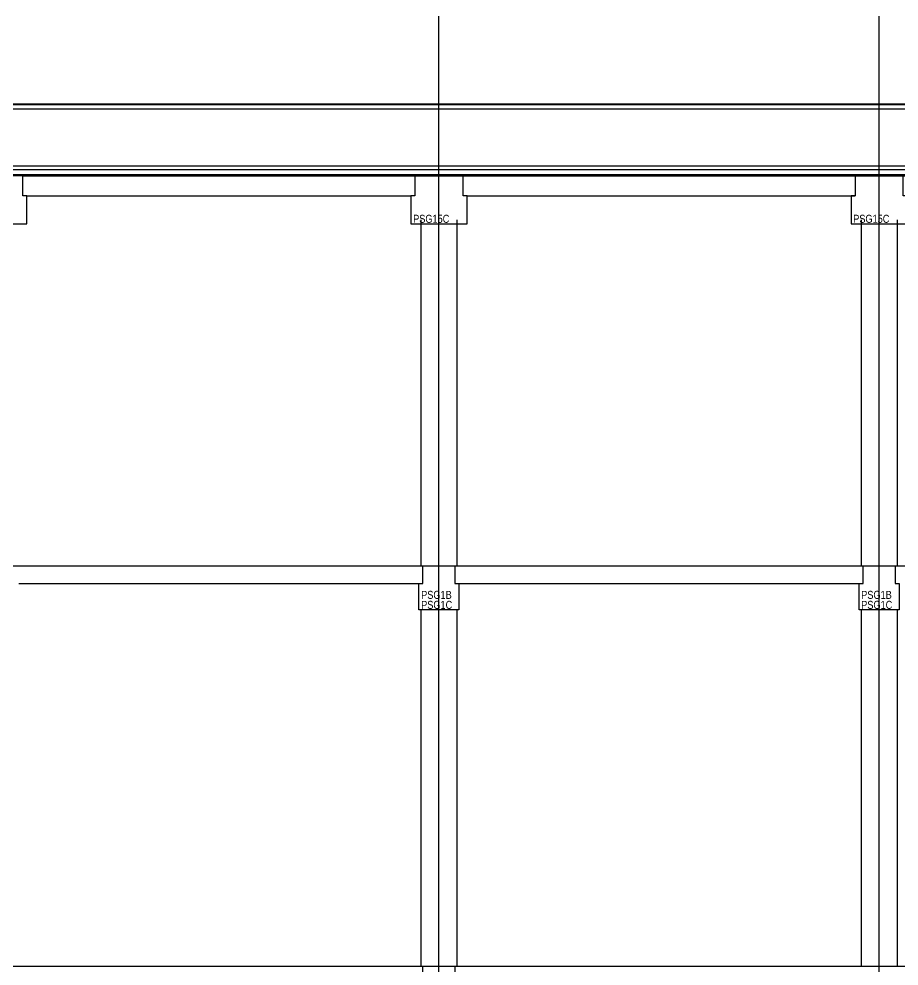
# Model space of a CAD drawing. Header units: millimetres. Extents: x 4754612 to 5801174, y 2368242 to 2777223.
# Drawn here: x 4963163 to 4985163, y 2597750 to 2621423 of the extents above; entities that cross this region are included whole.
import ezdxf
from ezdxf.enums import TextEntityAlignment as Align

# ---------------------------------------------------------------- set-up
doc = ezdxf.new("R2010")
doc.units = ezdxf.units.MM
doc.header["$LTSCALE"] = 1000
doc.linetypes.add('CEN', pattern=[6.2, 6, -0.1, 0, -0.1])
doc.linetypes.add('HIDDEN', pattern=[2, 1, -1])
doc.layers.get('DEFPOINTS').update_dxf_attribs({"color": 151})
for name, color, linetype in [('A-ELE-8', 8, 'Continuous'), ('A-FIN-4', 9, 'Continuous'), ('A-FIN-5', 8, 'Continuous'), ('A-중심선', 10, 'CEN'), ('CON', 2, 'Continuous'), ('FIN-1', 9, 'Continuous')]:
    doc.layers.add(name, color=color, linetype=linetype)
doc.styles.add('A.NARROW', font='ARIALN.TTF')

# ---------------------------------------------------------------- blocks, each defined once
blk = doc.blocks.new('zw$CF19')
at = {"layer": 'CON'}
blk.add_lwpolyline([(-500, -1100), (-500, -440), (-400, -440), (-400, 0), (400, 0), (400, -440), (500, -440), (500, -1100)], close=True, dxfattribs=at)
at = {"layer": 'DEFPOINTS', "style": 'A.NARROW'}
for s, p in [('PSG1B', (-446, -722, 0)), ('PSG1C', (-446, -972, 0))]:
    blk.add_text(s, height=200, dxfattribs=at).set_placement(p, align=Align.MIDDLE_LEFT)
blk = doc.blocks.new('zw$4221')
at = {"layer": 'CON'}
blk.add_lwpolyline([(-700, -500), (-700, -1200), (700, -1200), (700, -500), (600, -500), (600, 0), (-600, 0), (-600, -500)], close=True, dxfattribs=at)
at = {"layer": 'DEFPOINTS', "style": 'A.NARROW'}
blk.add_text('PSG15C', height=200, dxfattribs=at).set_placement((-646, -1072, 0), align=Align.MIDDLE_LEFT)

msp = doc.modelspace()

# ---------------------------------------------------------------- linework, layer by layer
at = {"layer": 'A-ELE-8'}
for p, q in [((4973213.3, 2616399.621), (4973213.3, 2607749.621)), ((4974113.3, 2616399.621), (4974113.3, 2607749.621)), ((4984213.3, 2616399.621), (4984213.3, 2607749.621)), ((4985113.3, 2616399.621), (4985113.3, 2607749.621)), ((4973213.3, 2606649.621), (4973213.3, 2597749.621)), ((4974113.3, 2606649.621), (4974113.3, 2597749.621)), ((4984213.3, 2606649.621), (4984213.3, 2597749.621)), ((4985113.3, 2606649.621), (4985113.3, 2597749.621))]:
    msp.add_line(p, q, dxfattribs=at)
at = {"layer": 'A-FIN-4'}
for p, q in [((5116293.3, 2617649.621), (4952163.3, 2617649.621)), ((5116863.301, 2617529.621), (4952163.3, 2617529.621))]:
    msp.add_line(p, q, dxfattribs=at)
at = {"layer": 'A-FIN-5', "linetype": 'HIDDEN', "ltscale": 0.1}
msp.add_line((5116873.861, 2617509.621), (4952163.3, 2617509.621), dxfattribs=at)
at = {"layer": 'A-중심선', "ltscale": 5}
for p, q in [((4973663.3, 2560495.412), (4973663.3, 2645427.791)), ((4984663.3, 2560495.412), (4984663.3, 2645427.791)), ((4867905.529, 2617749.621), (5176073.3, 2617749.621)), ((4867905.529, 2607749.621), (5176073.3, 2607749.621)), ((4867905.529, 2597749.621), (5176073.3, 2597749.621))]:
    msp.add_line(p, q, dxfattribs=at)
at = {"layer": 'CON'}
for p, q in [((4963263.3, 2617499.621), (5116063.3, 2617499.621)), ((4963363.3, 2616999.621), (4972963.3, 2616999.621)), ((4974363.3, 2616999.621), (4984063.3, 2616999.621)), ((4907563.3, 2607749.621), (5116763.3, 2607749.621)), ((4963163.3, 2607309.621), (4973163.3, 2607309.621)), ((4974163.3, 2607309.621), (4984163.3, 2607309.621)), ((4907563.3, 2597749.621), (5116763.3, 2597749.621))]:
    msp.add_line(p, q, dxfattribs=at)
at = {"layer": 'FIN-1'}
for p, q in [((5117311.81, 2619294.621), (4952288.301, 2619294.621)), ((5116829.332, 2619277.966), (4952288.301, 2619277.966)), ((5116829.332, 2619169.048), (4952288.301, 2619169.048))]:
    msp.add_line(p, q, dxfattribs=at)

# ---------------------------------------------------------------- block references
at = {"layer": 'CON'}
for name, p in [('zw$4221', (4962663.3, 2617499.621)), ('zw$4221', (4973663.3, 2617499.621)), ('zw$4221', (4984663.3, 2617499.621)), ('zw$CF19', (4973663.3, 2607749.621)), ('zw$CF19', (4984663.3, 2607749.621)), ('zw$CF19', (4973663.3, 2597749.621))]:
    msp.add_blockref(name, p, dxfattribs=at)

doc.saveas('drawing.dxf')
